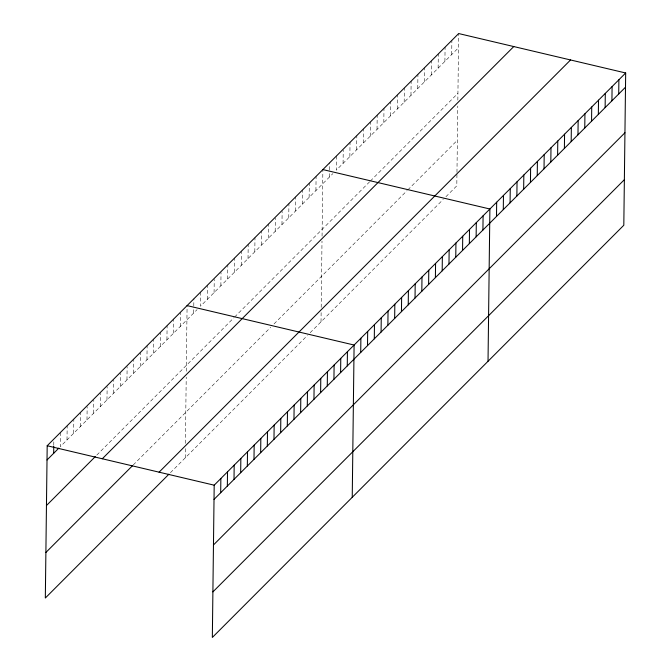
<?xml version="1.0" encoding="UTF-8"?>
<svg xmlns="http://www.w3.org/2000/svg" width="671" height="671" viewBox="0 0 671 671"><rect width="100%" height="100%" fill="white"/><g stroke="black" fill="none" stroke-linecap="round" stroke-linejoin="round"><path stroke-width="0.5" stroke-dasharray="3.35 2.52" d="M53.772 445.175L53.839 440.101M60.516 432.409L60.34 446.626L197.098 309.625M66.999 439.958L67.175 425.733M73.659 433.281L73.835 419.065M80.327 426.605L80.495 412.388M86.987 419.937L87.146 406.727M93.646 413.261L93.806 400.059M100.306 406.584L100.474 393.382M106.974 399.908L107.134 386.706M113.634 393.24L113.793 380.038M120.294 386.563L120.461 373.361M126.962 379.887L127.121 366.685M133.621 373.219L133.797 359.002M140.281 366.542L140.457 352.325M146.941 359.866L147.117 345.649M153.609 353.198L153.776 338.972M160.268 346.521L160.444 332.304M166.928 339.845L167.104 325.628M173.596 333.177L173.764 318.951M180.256 326.5L180.432 312.283M185.23 457.874L185.372 446.483M185.406 443.38L186.219 377.119M186.286 371.248L187.092 305.607M193.709 313.022L193.776 306.932M193.793 305.917L193.877 298.805M200.671 292.002L200.495 306.219L332.891 173.596M207.28 299.425L207.456 285.2M214.074 292.623L214.234 279.421M220.86 285.821L221.027 272.619M227.654 279.019L227.83 264.802M234.439 272.216L234.615 258M241.233 265.414L241.409 251.197M248.018 258.612L248.195 244.395M254.812 251.81L254.98 237.593M261.598 245.007L261.774 230.79M268.392 238.205L268.559 223.988M275.177 231.411L275.336 218.201M281.971 224.609L282.13 211.407M288.756 217.807L288.933 203.59M295.55 211.004L295.718 196.788M302.336 204.202L302.512 189.985M309.121 197.4L309.297 183.183M315.915 190.598L316.091 176.381M321.015 321.845L321.157 310.455M321.191 307.352L322.005 241.09M322.063 236.2L322.877 169.578M329.495 176.993L329.57 170.904M329.578 169.889L329.671 162.776M336.456 155.974L336.28 170.191L458.494 47.767M343.074 163.397L343.233 150.187M349.859 156.595L350.036 142.369M356.653 149.792L356.821 135.576M363.439 142.99L363.615 128.773M370.233 136.188L370.4 121.971M377.018 129.386L377.194 115.169M383.812 122.583L383.98 108.366M390.597 115.781L390.774 101.564M397.383 108.979L397.559 94.762M404.177 102.177L404.353 87.96M410.962 95.383L411.138 81.157M417.756 88.58L417.932 74.355M424.542 81.778L424.718 67.561M431.336 74.976L431.503 60.759M438.121 68.174L438.297 53.957M444.915 61.371L445.083 47.155M451.7 54.569L451.877 40.352M456.943 174.426L456.808 185.817L443.908 198.742M456.968 172.355L457.781 106.035M457.848 100.172L458.662 33.55M96.792 455.106L233.885 317.769M234.565 317.089L369.671 181.74M370.35 181.061L457.932 93.328M133.227 464.969L270.656 327.297M274.045 323.9L407.121 190.589M407.8 189.91L457.362 140.256M170.426 472.703L307.435 335.45M310.153 332.724L443.229 199.421"/><path stroke-width="1.01" d="M625.674 72.98L214.192 485.183L212.338 637.45L623.812 225.246L625.674 72.98L458.662 33.55L47.188 445.754L45.326 598.02L168.941 474.187M53.68 453.302L53.764 446.19M220.684 492.732L220.86 478.515M227.343 486.056L227.519 471.839M234.011 479.379L234.179 465.162M240.671 472.711L240.847 458.486M247.331 466.035L247.507 451.818M253.99 459.358L254.166 445.141M260.658 452.69L260.826 438.465M267.318 446.014L267.494 431.797M273.978 439.337L274.154 425.12M280.646 432.669L280.814 418.444M287.305 425.993L287.482 411.776M293.965 419.316L294.141 405.099M300.625 412.64L300.801 398.423M307.293 405.972L307.461 391.755M313.953 399.295L314.129 385.079M320.612 392.619L320.788 378.402M327.272 385.951L327.448 371.726M333.94 379.274L334.108 365.058M340.6 372.598L340.776 358.381M347.259 365.93L347.435 351.705M352.241 497.303L354.095 345.037L187.092 305.607M360.713 352.451L360.889 338.234M367.507 345.649L367.674 331.432M374.292 338.847L374.468 324.63M381.078 332.044L381.254 317.828M387.872 325.242L388.048 311.025M394.657 318.448L394.833 304.223M401.451 311.646L401.627 297.421M408.236 304.844L408.413 290.627M415.03 298.041L415.198 283.825M421.816 291.239L421.992 277.022M428.61 284.437L428.777 270.22M435.395 277.635L435.571 263.418M442.189 270.832L442.357 256.616M448.974 264.03L449.151 249.813M455.768 257.228L455.936 243.011M462.554 250.434L462.73 236.209M469.339 243.632L469.515 229.407M476.133 236.829L476.309 222.613M482.919 230.027L483.095 215.81M488.027 361.275L489.889 209.008L322.877 169.578M496.498 216.423L496.674 202.206M503.292 209.62L503.468 195.404M510.077 202.818L510.254 188.601M516.871 196.016L517.039 181.799M523.657 189.214L523.833 174.997M530.451 182.42L530.618 168.195M537.236 175.617L537.412 161.392M544.03 168.815L544.198 154.598M550.816 162.013L550.992 147.796M557.609 155.211L557.777 140.994M564.395 148.408L564.571 134.192M571.18 141.606L571.356 127.389M577.974 134.804L578.15 120.587M584.76 128.002L584.936 113.785M591.554 121.199L591.73 106.983M598.339 114.397L598.515 100.18M605.133 107.603L605.301 93.378M611.918 100.801L612.095 86.576M618.712 93.999L618.88 79.782M47.012 459.979L58.855 448.111M46.458 505.531L95.316 456.59M102.302 458.771L513.776 46.559M45.888 552.468L132.489 465.708M159.086 472.174L570.56 59.962M214.024 499.4L625.498 87.196M213.462 544.961L624.944 132.749M212.892 591.897L624.365 179.685M47.188 445.754L214.192 485.183"/></g></svg>
